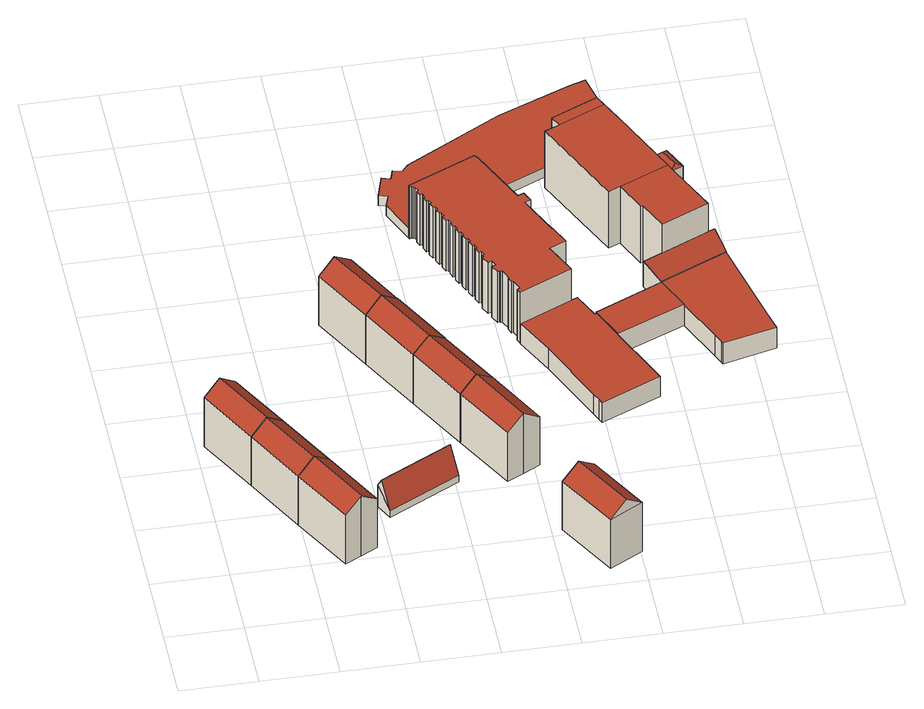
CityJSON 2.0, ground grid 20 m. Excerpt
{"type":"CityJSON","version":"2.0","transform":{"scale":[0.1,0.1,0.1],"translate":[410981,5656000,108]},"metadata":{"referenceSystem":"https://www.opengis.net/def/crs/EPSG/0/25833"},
"CityObjects":{
"building1":{"type":"Building","attributes":{"Dachtyp_tdc":"tdcGableRoof","Gemeindeschluessel":14612000,"Dachneigung":37.14,"QualitaetDacherkennung":91,"Geometrietyp2DReferenz":"3000","measuredHeight":19.47,"function":"31001_9998","roofType":"3100"},"geometry":[{"type":"Solid","lod":"2","boundaries":[[[[0,1,2,3]],[[1,4,5,2]],[[4,6,7,5]],[[6,8,9,7]],[[8,10,11,9]],[[4,1,0,10]],[[10,8,6,4]],[[11,3,2,5,7,9]],[[10,0,3,11]]]],"semantics":{"surfaces":[{"type":"WallSurface"},{"type":"RoofSurface"},{"type":"GroundSurface"}],"values":[[0,0,0,0,0,1,1,2,0]]}}]},
"building2":{"type":"Building","attributes":{"Dachtyp_tdc":"tdcGableRoof","Gemeindeschluessel":14612000,"Dachneigung":37.33,"QualitaetDacherkennung":88,"Geometrietyp2DReferenz":"3000","measuredHeight":19.47,"function":"31001_9998","roofType":"3100"},"geometry":[{"type":"Solid","lod":"2","boundaries":[[[[12,13,3,11,9,14]],[[15,16,13,12]],[[16,17,3,13]],[[17,18,11,3]],[[18,8,9,11]],[[8,19,14,9]],[[19,15,12,14]],[[18,17,16,15]],[[15,19,8,18]]]],"semantics":{"surfaces":[{"type":"GroundSurface"},{"type":"WallSurface"},{"type":"RoofSurface"}],"values":[[0,1,1,1,1,1,1,2,2]]}}]},
"building3":{"type":"Building","attributes":{"Dachtyp_tdc":"tdcFreeFormRoof","Gemeindeschluessel":14612000,"Dachneigung":37.3,"QualitaetDacherkennung":79,"Geometrietyp2DReferenz":"3000","measuredHeight":19.48,"function":"31001_9998","roofType":"5000"},"geometry":[{"type":"Solid","lod":"2","boundaries":[[[[15,20,14,12]],[[20,21,22,14]],[[21,23,24,22]],[[23,25,26,24]],[[25,16,13,26]],[[27,21,20,28]],[[25,23,27,28,15,16]],[[20,15,28]],[[23,21,27]],[[13,12,14,22,24,26]],[[16,15,12,13]]]],"semantics":{"surfaces":[{"type":"WallSurface"},{"type":"RoofSurface"},{"type":"GroundSurface"}],"values":[[0,0,0,0,0,1,1,0,0,2,0]]}}]},
"building4":{"type":"Building","attributes":{"Dachtyp_tdc":"tdcGableRoof","Gemeindeschluessel":14612000,"Dachneigung":66.13,"QualitaetDacherkennung":3,"Geometrietyp2DReferenz":"3000","measuredHeight":9.73,"function":"31001_2463","roofType":"3100"},"geometry":[{"type":"Solid","lod":"2","boundaries":[[[[29,30,31,32]],[[30,33,34,31]],[[33,35,36,34]],[[35,29,32,36]],[[33,30,37]],[[29,35,38]],[[30,29,38,37]],[[35,33,37,38]],[[32,31,34,36]]]],"semantics":{"surfaces":[{"type":"WallSurface"},{"type":"RoofSurface"},{"type":"GroundSurface"}],"values":[[0,0,0,0,0,0,1,1,2]]}}]},
"building5":{"type":"Building","attributes":{"Dachtyp_tdc":"tdcGableRoof","Gemeindeschluessel":14612000,"Dachneigung":37.18,"QualitaetDacherkennung":89,"Geometrietyp2DReferenz":"3000","measuredHeight":19.59,"function":"31001_9998","roofType":"3100"},"geometry":[{"type":"Solid","lod":"2","boundaries":[[[[39,40,41,42]],[[40,43,44,41]],[[43,45,46,44]],[[45,39,42,46]],[[43,40,47]],[[39,45,48]],[[40,39,48,47]],[[45,43,47,48]],[[42,41,44,46]]]],"semantics":{"surfaces":[{"type":"WallSurface"},{"type":"RoofSurface"},{"type":"GroundSurface"}],"values":[[0,0,0,0,0,0,1,1,2]]}}]},
"building6":{"type":"Building","attributes":{"Dachtyp_tdc":"tdcGableRoof","Gemeindeschluessel":14612000,"Dachneigung":37.12,"QualitaetDacherkennung":91,"Geometrietyp2DReferenz":"3000","measuredHeight":19.59,"function":"31001_9998","roofType":"3100"},"geometry":[{"type":"Solid","lod":"2","boundaries":[[[[49,50,51,41]],[[50,52,53,51]],[[52,54,44,53]],[[54,49,41,44]],[[52,50,55]],[[49,54,47]],[[50,49,47,55]],[[54,52,55,47]],[[41,51,53,44]]]],"semantics":{"surfaces":[{"type":"WallSurface"},{"type":"RoofSurface"},{"type":"GroundSurface"}],"values":[[0,0,0,0,0,0,1,1,2]]}}]},
"building7":{"type":"Building","attributes":{"Dachtyp_tdc":"tdcGableRoof","Gemeindeschluessel":14612000,"Dachneigung":37.16,"QualitaetDacherkennung":90,"Geometrietyp2DReferenz":"3000","measuredHeight":19.52,"function":"31001_9998","roofType":"3100"},"geometry":[{"type":"Solid","lod":"2","boundaries":[[[[56,57,58,59]],[[57,60,61,58]],[[60,62,63,61]],[[62,56,59,63]],[[60,57,64]],[[56,62,55]],[[57,56,55,64]],[[62,60,64,55]],[[59,58,61,63]]]],"semantics":{"surfaces":[{"type":"WallSurface"},{"type":"RoofSurface"},{"type":"GroundSurface"}],"values":[[0,0,0,0,0,0,1,1,2]]}}]},
"building8":{"type":"Building","attributes":{"Dachtyp_tdc":"tdcFreeFormRoof","Gemeindeschluessel":14612000,"Dachneigung":37.13,"QualitaetDacherkennung":72,"Geometrietyp2DReferenz":"3000","measuredHeight":19.49,"function":"31001_9998","roofType":"5000"},"geometry":[{"type":"Solid","lod":"2","boundaries":[[[[65,60,61,66]],[[60,67,58,61]],[[67,68,69,58]],[[68,70,71,69]],[[70,65,66,71]],[[72,68,67,73]],[[70,72,73,60,65]],[[67,60,73]],[[70,68,72]],[[66,61,58,69,71]]]],"semantics":{"surfaces":[{"type":"WallSurface"},{"type":"RoofSurface"},{"type":"GroundSurface"}],"values":[[0,0,0,0,0,1,1,0,0,2]]}}]},
"building9":{"type":"Building","attributes":{"Dachtyp_tdc":"tdcGableRoof","Gemeindeschluessel":14612000,"Dachneigung":37.08,"QualitaetDacherkennung":84,"Geometrietyp2DReferenz":"3000","measuredHeight":19.53,"function":"31001_9998","roofType":"3100"},"geometry":[{"type":"Solid","lod":"2","boundaries":[[[[74,75,76,77]],[[75,78,79,76]],[[78,80,81,79]],[[80,74,77,81]],[[78,75,82]],[[74,80,83]],[[75,74,83,82]],[[80,78,82,83]],[[77,76,79,81]]]],"semantics":{"surfaces":[{"type":"WallSurface"},{"type":"RoofSurface"},{"type":"GroundSurface"}],"values":[[0,0,0,0,0,0,1,1,2]]}}]},
"building10":{"type":"Building","attributes":{"Dachtyp_tdc":"tdcPolyFlatRoof","Gemeindeschluessel":14612000,"Dachneigung":0,"QualitaetDacherkennung":77,"Geometrietyp2DReferenz":"3000","measuredHeight":16.44,"function":"31001_9998","roofType":"1000"},"geometry":[{"type":"Solid","lod":"2","boundaries":[[[[84,85,86,87]],[[85,88,89,86]],[[88,90,91,89]],[[90,92,93,91]],[[92,94,95,93]],[[94,96,97,95]],[[96,98,99,97]],[[98,100,101,99]],[[100,102,103,101]],[[102,104,105,103]],[[104,106,107,105]],[[106,108,109,107]],[[108,110,111,109]],[[110,112,113,111]],[[112,114,115,113]],[[114,116,117,115]],[[116,118,119,117]],[[118,120,121,119]],[[120,122,123,121]],[[122,124,125,123]],[[124,126,127,125]],[[126,128,129,127]],[[128,130,131,129]],[[130,132,133,131]],[[132,134,135,133]],[[134,136,137,135]],[[136,138,139,137]],[[138,140,141,139]],[[140,142,143,141]],[[142,144,145,143]],[[144,146,147,145]],[[146,148,149,147]],[[148,150,151,149]],[[150,152,153,151]],[[154,155,156,157]],[[155,158,159,156]],[[158,160,161,159]],[[160,162,163,161]],[[162,164,165,163]],[[164,166,167,165]],[[166,168,169,167]],[[168,170,171,169]],[[170,172,173,171]],[[172,174,175,173]],[[174,176,177,175]],[[176,178,179,177]],[[178,180,181,179]],[[180,182,183,181]],[[182,84,87,183]],[[152,184,185,153]],[[184,186,187,185]],[[186,188,189,187]],[[188,190,191,189]],[[190,192,193,191]],[[192,194,195,193]],[[194,196,197,195]],[[196,198,199,197]],[[198,200,201,199]],[[200,202,203,201]],[[202,204,205,203]],[[204,206,207,205]],[[206,208,209,207]],[[208,210,211,209]],[[210,212,213,211]],[[212,214,215,213]],[[214,216,217,215]],[[216,218,219,217]],[[218,220,221,219]],[[220,222,223,221]],[[222,224,225,223]],[[224,226,227,225]],[[226,228,229,227]],[[228,230,231,229]],[[230,232,233,231]],[[232,234,235,233]],[[234,154,157,235]],[[234,232,230,228,226,224,222,220,218,216,214,212,210,208,206,204,202,200,198,196,194,192,190,188,186,184,152,150,148,146,144,142,140,138,136,134,132,130,128,126,124,122,120,118,116,114,112,110,108,106,104,102,100,98,96,94,92,90,88,85,84,182,180,178,176,174,172,170,168,166,164,162,160,158,155,154]],[[157,156,159,161,163,165,167,169,171,173,175,177,179,181,183,87,86,89,91,93,95,97,99,101,103,105,107,109,111,113,115,117,119,121,123,125,127,129,131,133,135,137,139,141,143,145,147,149,151,153,185,187,189,191,193,195,197,199,201,203,205,207,209,211,213,215,217,219,221,223,225,227,229,231,233,235]]]],"semantics":{"surfaces":[{"type":"WallSurface"},{"type":"RoofSurface"},{"type":"GroundSurface"}],"values":[[0,0,0,0,0,0,0,0,0,0,0,0,0,0,0,0,0,0,0,0,0,0,0,0,0,0,0,0,0,0,0,0,0,0,0,0,0,0,0,0,0,0,0,0,0,0,0,0,0,0,0,0,0,0,0,0,0,0,0,0,0,0,0,0,0,0,0,0,0,0,0,0,0,0,0,0,1,2]]}}]},
"building11":{"type":"Building","attributes":{"Dachtyp_tdc":"tdcPolyFlatRoof","Gemeindeschluessel":14612000,"Dachneigung":0,"QualitaetDacherkennung":12,"Geometrietyp2DReferenz":"3000","measuredHeight":3.2,"function":"31001_9998","roofType":"1000"},"geometry":[{"type":"Solid","lod":"2","boundaries":[[[[236,237,238,239]],[[237,240,241,238]],[[240,242,243,241]],[[242,244,245,243]],[[244,246,247,245]],[[246,248,249,247]],[[248,250,251,249]],[[248,246,244,242,240,237,236,252,253,254,255,256,257,258,259,260,250]],[[251,261,262,263,264,265,266,267,268,269,239,238,241,243,245,247,249]],[[250,260,261,251]],[[260,259,262,261]],[[259,258,263,262]],[[258,257,264,263]],[[257,256,265,264]],[[256,255,266,265]],[[255,254,267,266]],[[254,253,268,267]],[[253,252,269,268]],[[252,236,239,269]]]],"semantics":{"surfaces":[{"type":"WallSurface"},{"type":"RoofSurface"},{"type":"GroundSurface"}],"values":[[0,0,0,0,0,0,0,1,2,0,0,0,0,0,0,0,0,0,0]]}}]},
"building12":{"type":"Building","attributes":{"Gemeindeschluessel":14612000,"Geometrietyp2DReferenz":"3000","function":"31001_9998","roofType":"9999"},"children":["building12-1","building12-2","building12-3","building12-4"]},
"building12-1":{"type":"BuildingPart","attributes":{"Dachtyp_tdc":"tdcPolyFlatRoof","Dachneigung":0,"QualitaetDacherkennung":64,"Geometrietyp2DReferenz":"3000","measuredHeight":6.44,"roofType":"1000"},"parents":["building12"],"geometry":[{"type":"MultiSurface","lod":"2","boundaries":[[[270,271,272,273]],[[271,274,275,272]],[[274,276,277,275]],[[278,279,280,281]],[[279,282,283,280]],[[282,284,285,283]],[[284,286,287,285]],[[286,288,289,287]],[[288,290,291,289]],[[290,292,293,291]],[[292,294,295,293]],[[294,270,273,295]],[[294,292,290,288,286,284,282,279,278,276,274,271,270]],[[273,272,275,277,281,280,283,285,287,289,291,293,295]]],"semantics":{"surfaces":[{"type":"WallSurface"},{"type":"RoofSurface"},{"type":"GroundSurface"}],"values":[0,0,0,0,0,0,0,0,0,0,0,0,1,2]}}]},
"building12-2":{"type":"BuildingPart","attributes":{"Dachtyp_tdc":"tdcGableRoof","Dachneigung":13,"QualitaetDacherkennung":6,"Geometrietyp2DReferenz":"3000","measuredHeight":8.58,"roofType":"3100"},"parents":["building12"],"geometry":[{"type":"MultiSurface","lod":"2","boundaries":[[[296,297,298,299,300]],[[297,301,302,298]],[[301,303,304,305,302]],[[297,296,306]],[[303,301,307]],[[296,303,307,306]],[[301,297,306,307]],[[305,308,299,298,302]]],"semantics":{"surfaces":[{"type":"WallSurface"},{"type":"RoofSurface"},{"type":"GroundSurface"}],"values":[0,0,0,0,0,1,1,2]}}]},
"building12-3":{"type":"BuildingPart","attributes":{"Dachtyp_tdc":"tdcPolyFlatRoof","Dachneigung":0,"QualitaetDacherkennung":65,"Geometrietyp2DReferenz":"3000","measuredHeight":6.75,"roofType":"1000"},"parents":["building12"],"geometry":[{"type":"MultiSurface","lod":"2","boundaries":[[[309,310,278,281,311,312]],[[313,300,299,277,276]],[[300,314,315,308,299]],[[314,300,313,310,309]],[[311,281,277,299,308]]],"semantics":{"surfaces":[{"type":"WallSurface"},{"type":"RoofSurface"},{"type":"GroundSurface"}],"values":[0,0,0,1,2]}}]},
"building12-4":{"type":"BuildingPart","attributes":{"Dachtyp_tdc":"tdcPolyFlatRoof","Dachneigung":0,"QualitaetDacherkennung":62,"Geometrietyp2DReferenz":"3000","measuredHeight":6.68,"roofType":"1000"},"parents":["building12"],"geometry":[{"type":"MultiSurface","lod":"2","boundaries":[[[304,316,317,305]],[[316,318,319,317]],[[318,320,321,319]],[[320,322,323,321]],[[322,324,325,323]],[[324,326,327,325]],[[326,312,311,327]],[[315,312,326,324,322,320,318,316,304]],[[305,317,319,321,323,325,327,311,308]]],"semantics":{"surfaces":[{"type":"WallSurface"},{"type":"RoofSurface"},{"type":"GroundSurface"}],"values":[0,0,0,0,0,0,0,1,2]}}]},
"building13":{"type":"Building","attributes":{"Gemeindeschluessel":14612000,"Dachneigung":90,"Dachorientierung":0,"MittlereTraufHoehe":111,"QualitaetDacherkennung":36,"ObjektHoehe":3,"BodenHoehe":108,"Geometrietyp2DReferenz":"3000","AbsoluteHoehe":111,"Dachflaeche":65.59,"measuredHeight":3,"function":"31001_9998","roofType":"1000","storeysAboveGround":1},"children":["building13-1","building13-2"],"geometry":[{"type":"MultiSurface","lod":"2","boundaries":[[[328,329,330,331]],[[329,332,333,334,330]],[[335,336,337,338]],[[336,339,340,337]],[[336,335,341,332,329,328,339]],[[340,331,330,334,338,337]],[[339,328,331,340]],[[333,332,341]],[[338,334,333,341,335]]],"semantics":{"surfaces":[{"type":"WallSurface"},{"type":"RoofSurface"},{"type":"GroundSurface"},{"type":"ClosureSurface","isClosure":"1","QuelleClosure":"LoD2WallSurface"}],"values":[0,0,0,0,1,2,3,0,3]}}]},
"building13-1":{"type":"BuildingPart","attributes":{"Dachneigung":53.44,"Dachorientierung":0,"MittlereTraufHoehe":112.19,"QualitaetDacherkennung":70,"BodenHoehe":108,"ObjektTeilHoehe":6.17,"Geometrietyp2DReferenz":"3000","AbsoluteHoehe":114.17,"Dachflaeche":23.5,"measuredHeight":6.17,"roofType":"2100","storeysAboveGround":2},"parents":["building13"],"geometry":[{"type":"MultiSurface","lod":"2","boundaries":[[[333,342,343,334]],[[342,344,345,343]],[[344,346,335,338,345]],[[346,344,342,333,341]],[[334,343,345,338]],[[341,335,346]],[[333,334,338,335,341]]],"semantics":{"surfaces":[{"type":"WallSurface"},{"type":"RoofSurface"},{"type":"GroundSurface"},{"type":"ClosureSurface","isClosure":"1","QuelleClosure":"LoD2WallSurface"}],"values":[0,0,0,1,2,0,3]}}]},
"building13-2":{"type":"BuildingPart","attributes":{"Dachneigung":90,"Dachorientierung":0,"MittlereTraufHoehe":111,"QualitaetDacherkennung":37,"BodenHoehe":108,"ObjektTeilHoehe":3,"Geometrietyp2DReferenz":"3000","AbsoluteHoehe":111,"Dachflaeche":28.52,"measuredHeight":3,"roofType":"1000","storeysAboveGround":1},"parents":["building13"],"geometry":[{"type":"MultiSurface","lod":"2","boundaries":[[[347,348,349,350]],[[347,351,339,328,352,353,348]],[[349,354,355,331,340,356,350]],[[348,353,354,349]],[[353,352,355,354]],[[352,328,331,355]],[[339,351,356,340]],[[351,347,350,356]],[[328,339,340,331]]],"semantics":{"surfaces":[{"type":"WallSurface"},{"type":"RoofSurface"},{"type":"GroundSurface"},{"type":"ClosureSurface","isClosure":"1","QuelleClosure":"LoD2WallSurface"}],"values":[0,1,2,0,0,0,0,0,3]}}]},
"building14":{"type":"Building","attributes":{"Gemeindeschluessel":14612000,"Geometrietyp2DReferenz":"3000","function":"31001_9998","roofType":"9999"},"children":["building14-1","building14-2","building14-3","building14-4","building14-5"]},
"building14-1":{"type":"BuildingPart","attributes":{"Dachtyp_tdc":"tdcFreeFormRoof","Dachneigung":21.87,"QualitaetDacherkennung":19,"Geometrietyp2DReferenz":"3000","measuredHeight":6.3,"roofType":"5000"},"parents":["building14"],"geometry":[{"type":"MultiSurface","lod":"2","boundaries":[[[357,358,359,360]],[[361,362,363,364]],[[365,358,357]],[[357,366,367,362,368,365]],[[368,362,361]],[[365,368,361,369,358]],[[363,370,371,360,359,372,364]],[[362,367,370,363]],[[366,357,360,371]]],"semantics":{"surfaces":[{"type":"WallSurface"},{"type":"RoofSurface"},{"type":"GroundSurface"}],"values":[0,0,1,1,1,1,2,0,0]}}]},
"building14-2":{"type":"BuildingPart","attributes":{"Dachtyp_tdc":"tdcPolyFlatRoof","Dachneigung":0,"QualitaetDacherkennung":66,"Geometrietyp2DReferenz":"3000","measuredHeight":18.22,"roofType":"1000"},"parents":["building14"],"geometry":[{"type":"MultiSurface","lod":"2","boundaries":[[[373,374,375,376]],[[374,377,378,379,375]],[[380,381,361,364,382,383]],[[376,375,379,382,364,372,384]],[[385,373,376,384]],[[385,386,381,380,377,374,373]]],"semantics":{"surfaces":[{"type":"WallSurface"},{"type":"GroundSurface"},{"type":"RoofSurface"}],"values":[0,0,0,1,0,2]}}]},
"building14-3":{"type":"BuildingPart","attributes":{"Dachtyp_tdc":"tdcFreeFormRoof","Dachneigung":28.5,"QualitaetDacherkennung":15,"Geometrietyp2DReferenz":"3000","measuredHeight":10.85,"roofType":"5000"},"parents":["building14"],"geometry":[{"type":"MultiSurface","lod":"2","boundaries":[[[387,388,389,390]],[[387,390,391]],[[388,387,391,392]],[[370,393,394,371]],[[391,390,393,370,367]],[[390,389,394,393]],[[389,392,366,371,394]],[[388,392,389]]],"semantics":{"surfaces":[{"type":"RoofSurface"},{"type":"GroundSurface"},{"type":"WallSurface"}],"values":[0,0,0,1,2,2,2,0]}}]},
"building14-4":{"type":"BuildingPart","attributes":{"Dachtyp_tdc":"tdcPolyFlatRoof","Dachneigung":0,"QualitaetDacherkennung":68,"Geometrietyp2DReferenz":"3000","measuredHeight":18.18,"roofType":"1000"},"parents":["building14"],"geometry":[{"type":"MultiSurface","lod":"2","boundaries":[[[383,395,396,378]],[[379,249,247,382]],[[378,396,249,379]],[[396,395,247,249]],[[395,383,382,247]]],"semantics":{"surfaces":[{"type":"RoofSurface"},{"type":"GroundSurface"},{"type":"WallSurface"}],"values":[0,1,2,2,2]}}]},
"building14-5":{"type":"BuildingPart","attributes":{"Dachtyp_tdc":"tdcPolyFlatRoof","Dachneigung":0,"QualitaetDacherkennung":77,"Geometrietyp2DReferenz":"3000","measuredHeight":18.24,"roofType":"1000"},"parents":["building14"],"geometry":[{"type":"MultiSurface","lod":"2","boundaries":[[[397,398,399,400]],[[398,385,384,399]],[[385,398,397,401,402,403,386]],[[372,359,404,405,400,399,384]],[[403,402,404,359,358]],[[402,401,405,404]],[[401,397,400,405]]],"semantics":{"surfaces":[{"type":"WallSurface"},{"type":"RoofSurface"},{"type":"GroundSurface"}],"values":[0,0,1,2,0,0,0]}}]}
},
"vertices":[
[97,448,218],[10,611,218],[10,611,60],[97,448,60],[52,634,255],[52,634,60],[95,657,217],[95,657,60],[183,494,217],[183,494,60],[140,471,255],[140,471,60],
[227,308,60],[184,285,60],[270,332,60],[227,308,254],[184,285,217],[97,448,217],[140,471,254],[270,332,217],
[270,332,218],[358,168,218],[358,168,60],[314,144,253],[314,144,60],[272,122,217],[272,122,60],[316,145,255],[228,309,255],
[387,322,125],[574,421,125],[574,421,56],[387,322,56],[598,376,77],[598,376,56],[410,277,77],[410,277,56],[582,406,154],[395,306,154],
[453,1057,211],[540,895,210],[540,895,53],[453,1057,53],[452,848,211],[452,848,53],[365,1010,211],[365,1010,53],[495,872,249],[408,1033,249],
[540,895,211],[628,731,211],[628,731,53],[540,684,211],[540,684,53],[452,848,212],[584,707,249],
[628,731,210],[716,568,210],[716,568,54],[628,731,54],[628,521,211],[628,521,54],[540,684,212],[540,684,54],[671,544,249],
[716,358,211],[716,358,54],[716,568,211],[804,405,210],[804,405,54],[759,381,248],[759,381,54],[760,381,249],[672,544,249],
[906,1,208],[816,163,208],[816,163,51],[906,1,51],[904,211,209],[904,211,51],[993,50,209],[993,50,51],[861,187,246],[950,26,246],
[965,1123,176],[988,1072,176],[988,1072,12],[965,1123,12],[944,1052,176],[944,1052,12],[983,968,176],[983,968,12],[845,904,176],[845,904,12],[840,916,176],[840,916,12],[847,920,176],[847,920,12],[835,947,176],[835,947,12],[831,945,176],[831,945,12],[825,960,176],[825,960,12],[828,962,176],[828,962,12],[816,989,176],[816,989,12],[811,987,176],[811,987,12],[809,991,176],[809,991,12],[804,989,176],[804,989,12],[794,1010,176],[794,1010,12],[804,1015,176],[804,1015,12],[797,1030,176],[797,1030,12],[787,1025,176],[787,1025,12],[777,1048,176],[777,1048,12],[781,1049,176],[781,1049,12],[778,1056,176],[778,1056,12],[783,1058,176],[783,1058,12],[778,1069,176],[778,1069,12],[773,1067,176],[773,1067,12],[766,1083,176],[766,1083,12],[771,1085,176],[771,1085,12],[766,1096,176],[766,1096,12],[761,1094,176],[761,1094,12],[754,1110,176],[754,1110,12],[759,1112,176],[759,1112,12],[754,1122,176],[754,1122,12],[750,1120,176],[750,1120,12],[743,1136,176],[743,1136,12],[747,1138,176],[747,1138,12],[663,1316,176],[667,1319,176],[667,1319,12],[663,1316,12],[661,1332,176],[661,1332,12],[657,1330,176],[657,1330,12],[653,1337,176],[653,1337,12],[649,1336,176],[649,1336,12],[647,1341,176],[647,1341,12],[651,1343,176],[651,1343,12],[824,1422,176],[824,1422,12],[831,1413,176],[831,1413,12],[902,1257,176],[902,1257,12],[918,1264,176],[918,1264,12],[931,1236,176],[931,1236,12],[915,1229,176],[915,1229,12],[963,1122,176],[963,1122,12],[742,1149,176],[742,1149,12],[738,1147,176],[738,1147,12],[731,1161,176],[731,1161,12],[736,1163,176],[736,1163,12],[731,1174,176],[731,1174,12],[728,1173,176],[728,1173,12],[722,1187,176],[722,1187,12],[725,1188,176],[725,1188,12],[720,1199,176],[720,1199,12],[715,1197,176],[715,1197,12],[708,1214,176],[708,1214,12],[712,1216,176],[712,1216,12],[708,1227,176],[708,1227,12],[703,1225,176],[703,1225,12],[696,1240,176],[696,1240,12],[701,1242,176],[701,1242,12],[697,1252,176],[697,1252,12],[692,1250,176],[692,1250,12],[685,1266,176],[685,1266,12],[690,1268,176],[690,1268,12],[685,1278,176],[685,1278,12],[680,1276,176],[680,1276,12],[674,1291,176],[674,1291,12],[678,1293,176],[678,1293,12],[674,1304,176],[674,1304,12],[669,1302,176],[669,1302,12],
[938,1718,33],[1128,1796,33],[1128,1796,1],[938,1718,1],[1169,1809,33],[1169,1809,1],[1209,1635,33],[1209,1635,1],[1141,1604,33],[1141,1604,1],[1155,1572,33],[1155,1572,1],[1033,1517,33],[1033,1517,1],[824,1422,33],[824,1422,1],[687,1576,33],[670,1556,33],[647,1562,33],[638,1533,33],[615,1540,33],[597,1478,33],[620,1471,33],[609,1438,33],[651,1343,33],[651,1343,1],[609,1438,1],[620,1471,1],[597,1478,1],[615,1540,1],[638,1533,1],[647,1562,1],[670,1556,1],[687,1576,1],
[983,968,75],[999,975,75],[999,975,11],[983,968,11],[1030,907,75],[1030,907,11],[1034,909,75],[1034,909,11],[1072,821,75],[1131,685,75],[1131,685,11],[1072,821,11],[1140,665,75],[1140,665,11],[1146,651,75],[1146,651,11],[990,580,75],[990,580,11],[985,593,75],[985,593,11],[975,615,75],[975,615,11],[896,799,75],[896,799,11],[845,904,75],[845,904,11],
[1208,989,81],[1177,1057,93],[1177,1057,11],[1208,989,11],[1208,989,79],[1367,1145,93],[1367,1145,11],[1385,1071,81],[1385,1071,78],[1385,1071,11],[1179,1052,97],[1369,1140,97],[1210,990,11],
[1250,898,79],[1072,821,79],[1250,898,11],[1250,898,78],[1034,909,79],[1210,990,79],[1210,990,78],
[1442,835,78],[1442,835,11],[1448,810,78],[1448,810,11],[1457,776,78],[1457,776,11],[1318,742,78],[1318,742,11],[1315,747,78],[1315,747,11],[1304,773,78],[1304,773,11],
[1003,1586,30],[1017,1592,30],[1017,1592,0],[1003,1586,0],[1082,1621,30],[1082,1621,22],[1082,1621,0],[1104,1572,30],[1113,1552,30],[1113,1552,0],[1104,1572,0],[1032,1517,30],[1032,1517,0],[1086,1611,30],
[1114,1636,22],[1114,1636,0],[1136,1587,62],[1136,1587,0],[1104,1572,62],
[1019,1507,30],[999,1512,30],[999,1512,0],[1019,1507,0],[1035,1509,30],[966,1568,30],[986,1527,30],[986,1527,0],[966,1568,0],[1035,1509,0],
[1339,1283,55],[1295,1263,55],[1295,1263,1],[1339,1283,1],[1193,1488,55],[1238,1508,55],[1238,1508,1],[1193,1488,1],[1307,1295,64],[1303,1363,55],[1274,1427,55],[1224,1478,64],[1280,1295,55],[1274,1427,1],[1303,1363,1],[1280,1295,1],
[1121,1223,184],[1008,1471,184],[1008,1471,1],[1121,1223,1],[1046,1488,184],[1046,1488,183],[1046,1488,1],[1168,1543,184],[1193,1488,184],[1168,1543,1],[1168,1543,183],[1152,1237,1],[1152,1237,184],[1280,1295,184],
[1292,1428,110],[1313,1382,110],[1333,1377,101],[1304,1441,101],[1274,1427,101],[1303,1363,101],[1304,1441,1],[1333,1377,1],
[1155,1572,183],[1033,1517,183],
[1193,1156,184],[1189,1155,184],[1189,1155,1],[1193,1156,1],[1228,1080,184],[1352,1137,184],[1295,1263,184],[1352,1137,1],[1228,1080,1]
]}
